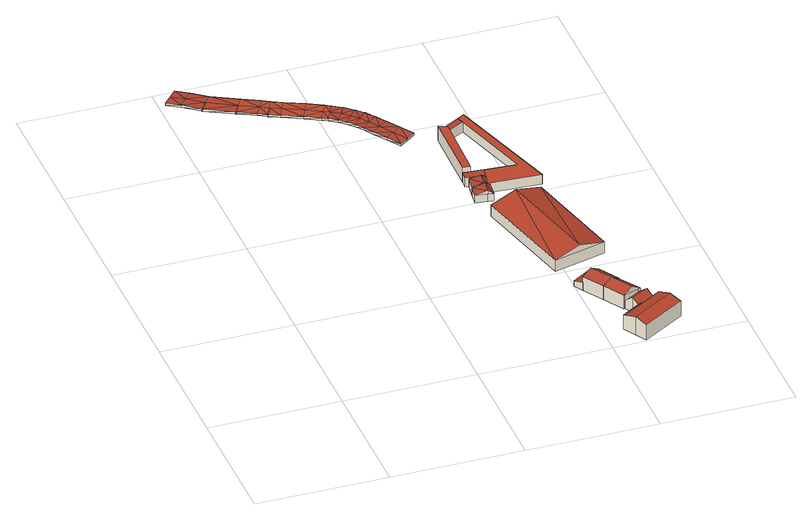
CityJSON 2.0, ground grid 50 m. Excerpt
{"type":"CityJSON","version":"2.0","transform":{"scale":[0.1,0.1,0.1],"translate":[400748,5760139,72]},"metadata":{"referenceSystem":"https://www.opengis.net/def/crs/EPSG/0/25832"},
"CityObjects":{
"building1":{"type":"Building","attributes":{"Geometrietyp2DReferenz":"2000","Gemeindeschluessel":"05515000","function":"53001_1800","roofType":"9999","measuredHeight":1},"geometry":[{"type":"Solid","lod":"2","boundaries":[[[[0,1,2]],[[1,3,2]],[[4,5,0]],[[5,1,0]],[[6,7,4]],[[7,5,4]],[[8,9,6]],[[9,7,6]],[[10,11,8]],[[11,9,8]],[[12,13,10]],[[13,11,10]],[[14,15,12]],[[15,13,12]],[[16,17,14]],[[17,15,14]],[[18,19,16]],[[19,17,16]],[[20,21,18]],[[21,19,18]],[[22,23,20]],[[23,21,20]],[[24,25,22]],[[25,23,22]],[[26,27,24]],[[27,25,24]],[[28,29,26]],[[29,27,26]],[[30,31,28]],[[31,29,28]],[[32,33,30]],[[33,31,30]],[[34,35,32]],[[35,33,32]],[[36,37,34]],[[37,35,34]],[[38,39,36]],[[39,37,36]],[[40,41,38]],[[41,39,38]],[[42,43,40]],[[43,41,40]],[[44,45,42]],[[45,43,42]],[[46,47,44]],[[47,45,44]],[[48,49,46]],[[49,47,46]],[[50,51,48]],[[51,49,48]],[[52,53,50]],[[53,51,50]],[[54,55,52]],[[55,53,52]],[[56,57,54]],[[57,55,54]],[[58,59,56]],[[59,57,56]],[[60,61,58]],[[61,59,58]],[[62,63,60]],[[63,61,60]],[[64,65,62]],[[65,63,62]],[[66,67,64]],[[67,65,64]],[[68,69,66]],[[69,67,66]],[[70,71,68]],[[71,69,68]],[[72,73,70]],[[73,71,70]],[[74,75,72]],[[75,73,72]],[[76,77,74]],[[77,75,74]],[[78,79,80]],[[80,79,76]],[[79,77,76]],[[81,78,80]],[[82,83,81]],[[83,78,81]],[[84,85,82]],[[85,83,82]],[[86,87,84]],[[87,85,84]],[[88,89,86]],[[89,87,86]],[[90,91,88]],[[91,89,88]],[[92,93,90]],[[93,91,90]],[[94,95,92]],[[95,93,92]],[[96,97,94]],[[97,95,94]],[[98,99,96]],[[99,97,96]],[[100,101,98]],[[101,99,98]],[[102,103,100]],[[103,101,100]],[[104,105,102]],[[105,103,102]],[[106,107,104]],[[107,105,104]],[[2,3,106]],[[3,107,106]],[[107,3,108]],[[107,108,105]],[[3,1,108]],[[108,1,109]],[[1,5,109]],[[109,5,110]],[[5,7,110]],[[110,7,111]],[[7,9,111]],[[111,9,112]],[[9,11,112]],[[112,11,113]],[[11,13,114]],[[11,114,113]],[[15,115,13]],[[13,115,114]],[[15,17,115]],[[17,116,117]],[[115,17,117]],[[19,116,17]],[[21,23,118]],[[21,118,19]],[[19,118,116]],[[27,119,25]],[[25,119,118]],[[25,118,23]],[[29,31,120]],[[29,120,119]],[[29,119,27]],[[35,37,121]],[[35,121,120]],[[35,120,33]],[[33,120,31]],[[39,41,121]],[[121,41,122]],[[39,121,37]],[[41,43,45]],[[41,45,122]],[[105,108,101]],[[105,101,103]],[[108,109,101]],[[101,109,99]],[[99,109,97]],[[109,110,93]],[[93,110,91]],[[109,93,95]],[[109,95,97]],[[110,111,87]],[[87,111,85]],[[110,87,89]],[[110,89,91]],[[111,112,78]],[[78,112,79]],[[111,78,83]],[[111,83,85]],[[112,113,77]],[[77,113,75]],[[75,113,73]],[[112,77,79]],[[71,114,69]],[[113,114,71]],[[69,114,67]],[[113,71,73]],[[114,115,63]],[[114,63,65]],[[114,65,67]],[[115,117,63]],[[63,117,61]],[[117,116,59]],[[117,59,61]],[[116,118,57]],[[116,57,59]],[[118,119,57]],[[57,119,55]],[[119,120,53]],[[119,53,55]],[[120,121,51]],[[120,51,53]],[[121,122,51]],[[51,122,49]],[[122,45,47]],[[122,47,49]],[[106,123,2]],[[106,104,123]],[[2,123,0]],[[123,124,0]],[[0,124,4]],[[124,125,4]],[[4,125,6]],[[125,126,6]],[[6,126,8]],[[126,127,8]],[[8,127,10]],[[127,128,10]],[[10,129,12]],[[10,128,129]],[[14,12,130]],[[12,129,130]],[[14,130,16]],[[130,131,16]],[[18,16,132]],[[18,132,133]],[[16,131,132]],[[20,133,22]],[[20,18,133]],[[26,24,134]],[[24,133,134]],[[24,22,133]],[[28,135,30]],[[28,134,135]],[[28,26,134]],[[34,136,36]],[[34,135,136]],[[34,32,135]],[[32,30,135]],[[38,136,40]],[[136,137,40]],[[38,36,136]],[[40,44,42]],[[40,137,44]],[[104,100,123]],[[104,102,100]],[[123,100,124]],[[100,98,124]],[[98,96,124]],[[124,92,125]],[[92,90,125]],[[124,94,92]],[[124,96,94]],[[125,86,126]],[[86,84,126]],[[125,88,86]],[[125,90,88]],[[126,81,127]],[[81,80,127]],[[126,82,81]],[[126,84,82]],[[127,76,128]],[[76,74,128]],[[74,72,128]],[[127,80,76]],[[128,70,129]],[[70,68,129]],[[68,66,129]],[[128,72,70]],[[130,62,131]],[[129,62,130]],[[129,64,62]],[[129,66,64]],[[62,60,131]],[[131,58,132]],[[131,60,58]],[[132,56,133]],[[132,58,56]],[[133,56,134]],[[56,54,134]],[[134,52,135]],[[134,54,52]],[[135,50,136]],[[135,52,50]],[[136,50,137]],[[50,48,137]],[[137,46,44]],[[137,48,46]]]],"semantics":{"surfaces":[{"type":"WallSurface"},{"type":"GroundSurface"},{"type":"RoofSurface"}],"values":[[0,0,0,0,0,0,0,0,0,0,0,0,0,0,0,0,0,0,0,0,0,0,0,0,0,0,0,0,0,0,0,0,0,0,0,0,0,0,0,0,0,0,0,0,0,0,0,0,0,0,0,0,0,0,0,0,0,0,0,0,0,0,0,0,0,0,0,0,0,0,0,0,0,0,0,0,0,0,0,0,0,0,0,0,0,0,0,0,0,0,0,0,0,0,0,0,0,0,0,0,0,0,0,0,0,0,0,0,1,1,1,1,1,1,1,1,1,1,1,1,1,1,1,1,1,1,1,1,1,1,1,1,1,1,1,1,1,1,1,1,1,1,1,1,1,1,1,1,1,1,1,1,1,1,1,1,1,1,1,1,1,1,1,1,1,1,1,1,1,1,1,1,1,1,1,1,1,1,1,1,1,1,1,1,1,1,1,1,1,1,2,2,2,2,2,2,2,2,2,2,2,2,2,2,2,2,2,2,2,2,2,2,2,2,2,2,2,2,2,2,2,2,2,2,2,2,2,2,2,2,2,2,2,2,2,2,2,2,2,2,2,2,2,2,2,2,2,2,2,2,2,2,2,2,2,2,2,2,2,2,2,2,2,2,2,2,2,2,2,2,2,2]]}}]},
"building2":{"type":"Building","attributes":{"Gemeindeschluessel":"05515000","Geometrietyp2DReferenz":"3000","function":"51009_1610","roofType":"5000","measuredHeight":6.04},"geometry":[{"type":"Solid","lod":"2","boundaries":[[[[138,139,140,141]],[[142,143,139,138]],[[144,145,143,142]],[[141,140,145,144]],[[144,142,146]],[[146,142,138,147]],[[138,141,147]],[[147,141,144,146]],[[139,143,145,140]]]],"semantics":{"surfaces":[{"type":"WallSurface"},{"type":"RoofSurface"},{"type":"GroundSurface"}],"values":[[0,0,0,0,1,1,1,1,2]]}}]},
"building3":{"type":"Building","attributes":{"Gemeindeschluessel":"05515000","Geometrietyp2DReferenz":"3000","function":"31001_2460","roofType":"2100","measuredHeight":3.39},"geometry":[{"type":"Solid","lod":"2","boundaries":[[[[148,149,150,151]],[[152,153,149,148]],[[154,155,153,152]],[[151,150,155,154]],[[152,148,151,154]],[[149,153,155,150]]]],"semantics":{"surfaces":[{"type":"WallSurface"},{"type":"RoofSurface"},{"type":"GroundSurface"}],"values":[[0,0,0,0,1,2]]}}]},
"building4":{"type":"Building","attributes":{"Gemeindeschluessel":"05515000","Geometrietyp2DReferenz":"3000","function":"31001_1000","roofType":"3100","measuredHeight":7.09},"address":[{"country":"Germany","locality":"Münster","thoroughfareNumber":"65","thoroughfareName":"Am Gievenbach"}],"geometry":[{"type":"Solid","lod":"2","boundaries":[[[[156,157,149,158]],[[159,160,157,156]],[[161,153,160,159]],[[158,149,153,161]],[[156,162,159]],[[161,163,158]],[[158,163,162,156]],[[159,162,163,161]],[[157,160,153,149]]]],"semantics":{"surfaces":[{"type":"WallSurface"},{"type":"RoofSurface"},{"type":"GroundSurface"}],"values":[[0,0,0,0,0,0,1,1,2]]}}]},
"building5":{"type":"Building","attributes":{"Gemeindeschluessel":"05515000","Geometrietyp2DReferenz":"3000","function":"31001_1000","roofType":"3100","measuredHeight":6.99},"address":[{"country":"Germany","locality":"Münster","thoroughfareNumber":"63","thoroughfareName":"Am Gievenbach"}],"geometry":[{"type":"Solid","lod":"2","boundaries":[[[[164,165,166,167]],[[168,169,165,164]],[[170,171,169,168]],[[159,172,171,170]],[[173,174,172,159]],[[167,166,174,173]],[[162,175,176,167,173]],[[177,175,162,159,170]],[[177,170,168]],[[176,175,177,168,164]],[[176,164,167]],[[162,173,159]],[[165,169,171,172,174,166]]]],"semantics":{"surfaces":[{"type":"WallSurface"},{"type":"RoofSurface"},{"type":"GroundSurface"}],"values":[[0,0,0,0,0,0,1,1,0,0,0,0,2]]}}]},
"building6":{"type":"Building","attributes":{"Geometrietyp2DReferenz":"3000","Gemeindeschluessel":"05515000","function":"31001_1000"},"address":[{"country":"Germany","locality":"Münster","thoroughfareNumber":"61","thoroughfareName":"Am Gievenbach"}],"children":["building6-1","building6-2"]},
"building6-1":{"type":"BuildingPart","attributes":{"roofType":"3100","measuredHeight":7.57},"parents":["building6"],"geometry":[{"type":"Solid","lod":"2","boundaries":[[[[178,179,180,181,182]],[[183,184,185,186,187]],[[188,189,184,183]],[[190,191,189,188]],[[192,193,191,190]],[[194,195,193,192]],[[196,197,195,194]],[[182,181,197,196]],[[190,188,183,192]],[[187,178,182,196,194,192,183]],[[180,185,184,189,191,193,195,197,181]],[[179,178,187,186]],[[185,180,179,186]]]],"semantics":{"surfaces":[{"type":"WallSurface"},{"type":"RoofSurface"},{"type":"GroundSurface"},{"type":"ClosureSurface"}],"values":[[0,0,0,0,0,0,0,0,1,1,2,0,3]]}}]},
"building6-2":{"type":"BuildingPart","attributes":{"roofType":"3100","measuredHeight":6.2},"parents":["building6"],"geometry":[{"type":"Solid","lod":"2","boundaries":[[[[198,199,180,179]],[[200,201,199,198]],[[202,203,201,200]],[[204,205,203,202]],[[206,207,205,204]],[[208,209,207,206]],[[210,211,209,208]],[[212,213,211,210]],[[186,185,213,212]],[[206,204,202,208]],[[200,198,179,186,212,210,208,202]],[[180,199,201,203,205,207,209,211,213,185]],[[185,186,179,180]]]],"semantics":{"surfaces":[{"type":"WallSurface"},{"type":"RoofSurface"},{"type":"GroundSurface"},{"type":"ClosureSurface"}],"values":[[0,0,0,0,0,0,0,0,0,1,1,2,3]]}}]},
"building7":{"type":"Building","attributes":{"Gemeindeschluessel":"05515000","Geometrietyp2DReferenz":"3000","function":"31001_2700","roofType":"3100","measuredHeight":7.41},"geometry":[{"type":"Solid","lod":"2","boundaries":[[[[214,215,216,217]],[[218,219,215,214]],[[220,221,219,218]],[[217,216,221,220]],[[214,222,218]],[[220,223,217]],[[217,223,222]],[[222,214,217]],[[223,220,218]],[[218,222,223]],[[215,219,221,216]]]],"semantics":{"surfaces":[{"type":"WallSurface"},{"type":"RoofSurface"},{"type":"GroundSurface"}],"values":[[0,0,0,0,0,0,1,1,1,1,2]]}}]},
"building8":{"type":"Building","attributes":{"Gemeindeschluessel":"05515000","Geometrietyp2DReferenz":"3000","function":"51009_1610"},"children":["building8-1","building8-2","building8-3","building8-4","building8-5","building8-6"]},
"building8-1":{"type":"BuildingPart","attributes":{"roofType":"1000","measuredHeight":3.85},"parents":["building8"],"geometry":[{"type":"Solid","lod":"2","boundaries":[[[[224,225,226,227]],[[228,229,225,224]],[[230,231,232,229,228]],[[233,234,235,236,237,238]],[[239,240,241,242]],[[243,244,240,239]],[[239,242,245,233,238,246,230,228,224,227,243]],[[225,229,232,247,236,235,241,240,244,226]],[[231,230,246,248,249]],[[232,231,249,247]],[[248,246,238,237]],[[236,247,249,248,237]],[[234,233,245]],[[235,234,245,242,241]],[[244,243,227,226]]]],"semantics":{"surfaces":[{"type":"WallSurface"},{"type":"RoofSurface"},{"type":"GroundSurface"},{"type":"ClosureSurface"}],"values":[[0,0,0,0,0,0,1,2,0,3,0,3,0,3,3]]}}]},
"building8-2":{"type":"BuildingPart","attributes":{"roofType":"1000","measuredHeight":6.18},"parents":["building8"],"geometry":[{"type":"Solid","lod":"2","boundaries":[[[[250,251,252,253,254,255]],[[256,257,258,259,260,261]],[[261,250,255,256]],[[252,259,258,253]],[[251,250,261,260]],[[259,252,251,260]],[[257,256,255,254]],[[253,258,257,254]]]],"semantics":{"surfaces":[{"type":"WallSurface"},{"type":"RoofSurface"},{"type":"GroundSurface"},{"type":"ClosureSurface"}],"values":[[0,0,1,2,0,3,0,3]]}}]},
"building8-3":{"type":"BuildingPart","attributes":{"roofType":"3100","measuredHeight":4.34},"parents":["building8"],"geometry":[{"type":"Solid","lod":"2","boundaries":[[[[262,263,264,265,266]],[[237,236,263,262]],[[262,267,237]],[[268,267,262]],[[262,266,269,268]],[[248,237,267]],[[267,268,248]],[[263,236,247,264]],[[236,237,248,249,247]],[[270,266,265]],[[249,265,264,247]],[[249,248,270,265]],[[269,266,270]],[[268,269,270,248]]]],"semantics":{"surfaces":[{"type":"WallSurface"},{"type":"RoofSurface"},{"type":"GroundSurface"},{"type":"ClosureSurface"}],"values":[[0,0,0,1,1,1,1,2,3,0,3,3,0,3]]}}]},
"building8-4":{"type":"BuildingPart","attributes":{"roofType":"2100","measuredHeight":3.94},"parents":["building8"],"geometry":[{"type":"Solid","lod":"2","boundaries":[[[[271,272,235,234]],[[254,253,272,271]],[[273,242,241,258,257]],[[254,271,234,245,273,257]],[[235,272,253,258,241]],[[242,273,245]],[[235,241,242,245,234]],[[253,254,257,258]]]],"semantics":{"surfaces":[{"type":"WallSurface"},{"type":"RoofSurface"},{"type":"GroundSurface"},{"type":"ClosureSurface"}],"values":[[0,0,0,1,2,0,3,3]]}}]},
"building8-5":{"type":"BuildingPart","attributes":{"roofType":"2100","measuredHeight":4.09},"parents":["building8"],"geometry":[{"type":"Solid","lod":"2","boundaries":[[[[227,226,252,251]],[[260,259,244,243,274]],[[227,251,260,274]],[[252,226,244,259]],[[252,259,260,251]],[[227,274,243]],[[244,226,227,243]]]],"semantics":{"surfaces":[{"type":"WallSurface"},{"type":"RoofSurface"},{"type":"GroundSurface"},{"type":"ClosureSurface"}],"values":[[0,0,1,2,3,0,3]]}}]},
"building8-6":{"type":"BuildingPart","attributes":{"roofType":"3100","measuredHeight":4.44},"parents":["building8"],"geometry":[{"type":"Solid","lod":"2","boundaries":[[[[275,276,277,278]],[[279,280,276,275]],[[265,264,280,279]],[[278,277,232,231]],[[231,281,278]],[[282,283,278,281]],[[281,269,270,265,282]],[[279,282,265]],[[283,282,279,275]],[[283,275,278]],[[276,280,264,247,232,277]],[[247,249,231,232]],[[264,265,249,247]],[[231,249,248,268,269,281]],[[248,249,265,270]],[[248,270,269,268]]]],"semantics":{"surfaces":[{"type":"WallSurface"},{"type":"RoofSurface"},{"type":"GroundSurface"},{"type":"ClosureSurface"}],"values":[[0,0,0,0,1,1,1,1,0,0,2,3,3,0,3,3]]}}]}
},
"vertices":[
[625,1447,74],[625,1447,64],[659,1402,71],[659,1402,61],[600,1477,78],[600,1477,68],[576,1501,82],[576,1501,72],[553,1521,84],[553,1521,74],[527,1540,87],[527,1540,77],[497,1556,89],[497,1556,79],[476,1566,90],[476,1566,80],[419,1593,92],[419,1593,82],[346,1627,92],[346,1627,82],[306,1646,92],[306,1646,82],[305,1647,92],[305,1647,82],[304,1648,92],[304,1648,82],[273,1665,92],[273,1665,82],[208,1701,90],[208,1701,80],[206,1701,90],[206,1701,80],[205,1702,90],[205,1702,80],[107,1767,82],[107,1767,72],[105,1769,82],[105,1769,72],[103,1770,82],[103,1770,72],[46,1820,78],[46,1820,68],[1,1857,74],[1,1857,64],[27,1887,74],[27,1887,64],[54,1917,74],[54,1917,64],[99,1881,78],[99,1881,68],[154,1832,82],[154,1832,72],[248,1770,90],[248,1770,80],[311,1735,92],[311,1735,82],[341,1718,92],[341,1718,82],[380,1700,92],[380,1700,82],[453,1666,92],[453,1666,82],[511,1638,90],[511,1638,80],[532,1628,89],[532,1628,79],[533,1627,89],[533,1627,79],[534,1627,89],[534,1627,79],[567,1609,87],[567,1609,77],[569,1608,87],[569,1608,77],[571,1606,87],[571,1606,77],[601,1585,84],[601,1585,74],[604,1583,74],[603,1584,74],[603,1584,84],[604,1583,84],[630,1561,82],[630,1561,72],[631,1559,82],[631,1559,72],[633,1558,82],[633,1558,72],[658,1531,78],[658,1531,68],[659,1530,78],[659,1530,68],[660,1529,78],[660,1529,68],[687,1497,74],[687,1497,64],[688,1497,74],[688,1497,64],[688,1496,74],[688,1496,64],[723,1451,71],[723,1451,61],[759,1406,66],[759,1406,56],[727,1381,66],[727,1381,56],[695,1357,66],[695,1357,56],[691,1426,61],[656,1472,64],[630,1503,68],[604,1530,72],[578,1553,74],[548,1574,77],[515,1592,79],[493,1602,80],[363,1664,82],[436,1630,82],[323,1683,82],[292,1700,82],[227,1736,80],[129,1801,72],[72,1851,68],[691,1426,71],[656,1472,74],[630,1503,78],[604,1530,82],[578,1553,84],[548,1574,87],[515,1592,89],[493,1602,90],[436,1630,92],[363,1664,92],[323,1683,92],[292,1700,92],[227,1736,90],[129,1801,82],[72,1851,78],
[1159,142,51],[1159,142,11],[1155,148,11],[1155,148,51],[1079,92,51],[1079,92,11],[1075,99,51],[1075,99,11],[1080,97,72],[1154,143,72],
[1095,417,43],[1095,417,10],[1072,451,10],[1072,451,32],[1018,369,43],[1018,369,10],[997,403,32],[997,403,10],
[1143,338,51],[1143,338,10],[1095,417,51],[1067,291,67],[1067,291,10],[1018,369,67],[1105,314,81],[1056,393,81],
[1183,254,52],[1183,254,11],[1192,260,11],[1192,260,50],[1120,215,67],[1120,215,11],[1115,212,67],[1115,212,11],[1067,291,11],[1143,338,50],[1143,338,11],[1154,236,81],[1183,254,58],[1120,215,69],
[1159,142,71],[1159,142,36],[1159,142,9],[1079,92,9],[1079,92,71],[1263,149,84],[1263,149,9],[1237,190,9],[1237,190,36],[1237,190,71],[1289,107,71],[1289,107,9],[1127,7,71],[1127,7,9],[1102,49,84],[1102,49,9],[1072,97,69],[1072,97,9],[1075,99,69],[1075,99,9],
[1155,148,42],[1155,148,9],[1159,151,42],[1159,151,9],[1139,183,71],[1139,183,9],[1120,215,42],[1120,215,9],[1183,254,42],[1183,254,9],[1203,222,71],[1203,222,9],[1222,190,42],[1222,190,9],[1233,197,42],[1233,197,9],
[869,907,58],[869,907,12],[966,509,12],[966,509,58],[1069,955,58],[1069,955,12],[1165,558,58],[1165,558,12],[969,931,86],[1065,533,86],
[966,1475,52],[966,1475,13],[939,1459,13],[939,1459,52],[1102,1033,52],[1102,1033,13],[915,1043,52],[915,1043,45],[915,1043,13],[915,1099,52],[915,1099,50],[915,1099,13],[914,1092,13],[914,1092,48],[914,1092,52],[1042,1121,52],[1042,1121,13],[920,1130,13],[920,1130,52],[948,1429,52],[948,1429,13],[919,1120,52],[906,1044,52],[906,1044,13],[906,1044,48],[906,1044,45],
[848,1406,75],[848,1406,52],[848,1406,13],[843,1136,13],[843,1136,53],[843,1136,75],[872,1133,75],[872,1133,53],[872,1133,13],[880,1390,13],[880,1390,54],[880,1390,75],
[855,1100,48],[855,1100,13],[848,1047,13],[848,1047,45],[848,1047,48],[898,1094,57],[891,1045,57],[890,1045,57],[857,1046,48],
[842,1106,50],[842,1106,13],[920,1130,53],
[948,1429,54],
[888,994,45],[888,994,13],[908,990,13],[908,990,45],[841,999,45],[841,999,13],[894,1044,58],[887,994,58],[888,994,58]
]}
